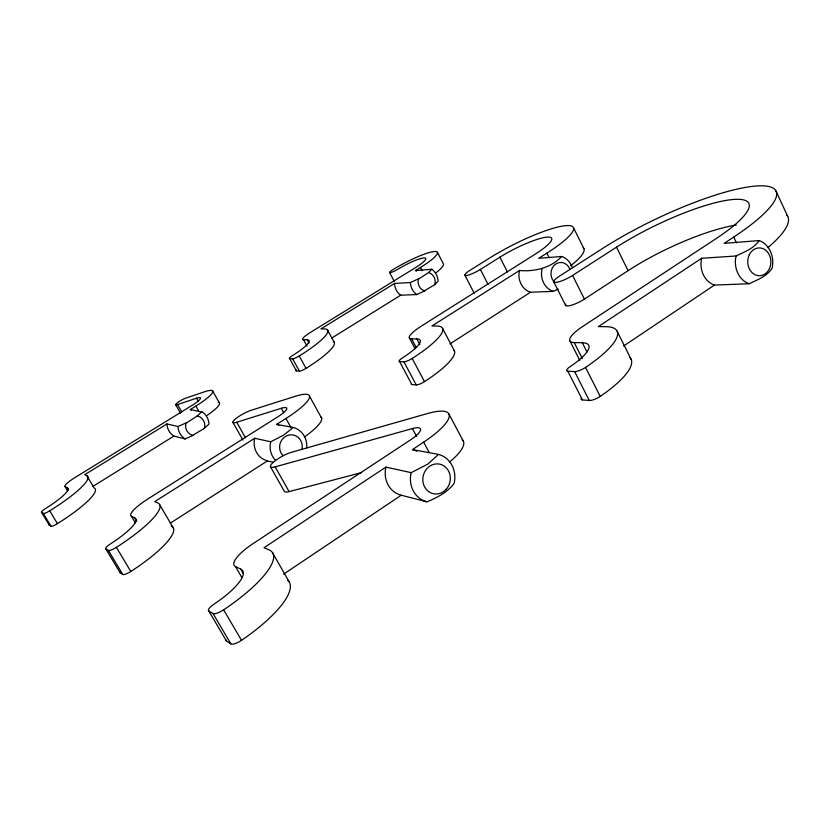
<?xml version="1.0" encoding="UTF-8"?>
<svg xmlns="http://www.w3.org/2000/svg" width="830" height="830" viewBox="0 0 830 830"><rect width="100%" height="100%" fill="white"/><g stroke="black" fill="none" stroke-linecap="round" stroke-linejoin="round"><path stroke-width="1.25" d="M431.818 269.262L428.539 272.603L418.362 279.212A9.4 8.57 87.2 0 0 424.441 290.791L434.806 284.638L438.064 281.245L438.001 280.052A15.189 13.871 87.2 0 0 432.731 269.947L431.818 269.262L415.498 270.528L416.39 271.192M201.898 411.67L197.25 415.944L185.868 423.321A9.95 9.597 -72.5 0 0 192.747 435.294L204.346 428.384L208.973 424.068L208.89 422.802A16.071 15.511 -72.3 0 0 202.925 412.354L190.329 409.501L195.87 406.077A28.054 4.928 -29.5 0 0 212.304 392.953A28.054 4.928 -29.5 0 0 204.605 391.77L185.681 398.161A6.868 1.183 -29.5 0 0 177.205 402.851A6.868 1.183 -29.5 0 0 177.547 404.563L181.812 411.991M434.806 284.638L434.93 284.254A9.4 8.57 87.2 0 0 428.892 272.686L428.539 272.603M204.346 428.384L204.481 427.969A9.95 9.597 -72.5 0 0 197.654 416.017L197.25 415.944M759.16 240.565C753.816 248.554 744.303 251.967 736.044 255.982L701.641 258.286L598.316 326.626L605.361 326.657A77.781 20.211 -26.8 0 1 585.544 367.41A8.715 2.345 -26.4 0 1 574.619 371.601L567.834 371.207A8.642 2.314 -26.5 0 1 570.168 366.611A45.277 11.765 -26.8 0 0 582.328 342.749L574.225 342.562A31.903 8.01 -26.3 0 1 582.567 326.564L716.145 238.584A92.908 20.553 -25.7 0 0 732.942 199.501A92.908 20.553 -25.7 0 0 616.514 247.164L572.586 275.436A13.622 2.926 -26.6 0 1 555.633 282.459A13.622 2.926 -26.6 0 1 559.389 276.193L602.788 248.346A121.989 27.017 -25.7 0 1 755.186 186.086A121.989 27.017 -25.7 0 1 733.73 237.069L724.165 243.387L759.16 240.565A22.431 18.706 89.1 0 1 772.097 268.214C767.013 276.38 757.417 279.783 749.168 283.736L714.454 285.084L623.683 345.986M385.919 467.103A23.499 21.456 -78.2 0 0 401.253 495.22L426.983 501.828C437.099 497.616 447.339 492.418 454.093 483.475A24.402 22.13 -78.4 0 0 438.52 454.415L427.813 464.095L411.172 472.654L385.919 467.103L264.023 547.738L268.723 549.719A85.615 23.769 -31.1 0 1 223.644 609.822A9.597 2.791 -31.1 0 1 213.02 613.515L208.787 610.963A9.514 2.739 -31.1 0 1 213.964 604.188A49.831 13.851 -31.1 0 0 240.783 569.141L235.502 566.589A34.621 9.504 -30.2 0 1 253.513 543.308L410.518 439.89A20.563 5.333 -28.4 0 0 420.603 429.878A20.563 5.333 -28.4 0 0 412.396 428.571L275.166 466.875A14.618 3.424 -29.4 0 1 273.174 462.455A14.618 3.424 -29.4 0 1 291.154 452.402L427.678 413.485A52.612 13.654 -28.4 0 1 449.217 416.546A52.612 13.654 -28.4 0 1 423.653 442.141L412.427 449.58A23.499 21.456 -78.2 0 1 414.212 450.13M572.212 267.198A18.115 15.957 88.2 0 0 561.682 256.48C550.996 267.934 534.759 271.825 519.487 270.507L431.922 325.993L436.507 326.014A62.25 13.124 -28.2 0 1 412.178 358.456A6.91 1.504 -28 0 1 403.92 361.828L399.604 361.579L411.867 384.529L416.255 384.923A6.879 1.608 -28 0 0 424.504 381.634A62.032 14.048 -28.2 0 0 453.605 349.793M306.612 448.19A19.381 18.26 -76.2 0 0 293.229 427.471L283.85 434.982L270.736 441.799L254.727 438.271L154.712 501.652L157.679 502.897A68.06 14.743 -30.9 0 1 116.387 547.354A7.563 1.702 -31 0 1 108.388 550.425L105.784 548.858A7.512 1.67 -30.9 0 1 110.452 543.889A39.622 8.591 -30.9 0 0 134.802 517.962L136.763 521.271M283.601 574.163L401.253 495.22M565.78 304.133A13.571 3.133 -26.5 0 0 570.781 305.419A13.571 3.133 -26.5 0 0 584.424 299.111L628.061 270.673A92.545 21.995 -25.5 0 1 736.303 224.992M170.326 523.149L267.478 460.868L273.319 462.372M450.036 343.848L530.526 292.243L553.309 291.361L558.227 289.027M278.839 425.126A18.81 17.793 -75.7 0 0 276.629 424.389L285.935 418.496A42.506 8.84 -29.2 0 0 309.196 398.317A42.506 8.84 -29.2 0 0 295.2 396.325L250.774 410.425A12.45 2.48 -29.3 0 0 235.43 418.953A12.45 2.48 -29.3 0 0 236.706 422.242L245.545 437.856M416.318 347.687L411.628 338.848A25.564 5.271 -27.8 0 1 421.599 325.951L535.205 254.156A38.585 7.377 -27.1 0 0 547.001 237.141A38.585 7.377 -27.1 0 0 499.899 257.196L480.373 269.449A11.703 2.2 -27.4 0 1 466.149 275.539A11.703 2.2 -27.4 0 1 470.216 270.175L489.524 258.089A62.665 11.983 -27.1 0 1 565.79 225.656A62.665 11.983 -27.1 0 1 546.866 253.16L538.701 258.327L561.682 256.48M93.085 486.287L173.916 436.082L185.121 438.935L193.162 435.366M331.772 338.038L400.724 295.21L416.743 294.546L424.815 290.874M185.982 422.927L177.962 426.506L166.913 423.954L84.691 474.698L86.745 475.58L94.081 487.905A56.378 10.614 -30.8 0 1 57.446 523.637A6.225 1.204 -30.8 0 1 51.024 526.21L49.219 525.068L41.521 512.359A6.204 1.141 -30.7 0 1 45.66 508.448A32.878 5.914 -30.7 0 0 67.427 487.884L68.662 489.949M418.476 278.849L410.414 282.511L394.52 283.476L320.94 328.888L324.177 328.919A52.083 9.286 -28.8 0 1 299.236 355.997A5.748 1.048 -28.7 0 1 292.627 358.799L289.629 358.602L296.403 370.896L299.433 371.145A5.737 1.1 -28.8 0 0 306.042 368.375A51.989 9.701 -28.8 0 0 333.39 341.462M415.498 270.528L420.468 267.457A35.068 5.883 -27.9 0 0 434.308 251.542A35.068 5.883 -27.9 0 0 392.777 269.709A6.464 1.069 -27.9 0 0 390.131 272.665A6.464 1.069 -27.9 0 0 397.798 269.294A21.912 3.673 -27.9 0 1 423.798 257.923A21.912 3.673 -27.9 0 1 415.104 267.893L310.036 332.664A13.768 2.417 -28.5 0 0 303.469 339.667L307.017 346.162M177.547 404.563L196.503 398.203A14.027 2.469 -29.5 0 1 200.289 398.836A14.027 2.469 -29.5 0 1 192.052 405.393L74.783 477.686A14.847 2.656 -30.4 0 0 65.145 486.764L67.603 490.862M236.706 422.242L281.287 408.298A16.61 3.455 -29.2 0 1 286.62 409.149A16.61 3.455 -29.2 0 1 277.479 417.044L148.051 498.84A27.681 5.955 -30.4 0 0 131.493 516.364L135.373 522.921M270.445 466.719L284.327 491.298A14.556 3.662 -29.5 0 0 289.11 491.609L361.745 472.561M411.628 338.848L416.899 338.972L419.845 344.543M303.469 339.667L307.173 339.781L308.957 343.039M581.301 398.317A8.601 2.469 -26.4 0 0 582.401 399.873L589.279 400.496A8.674 2.511 -26.3 0 0 600.204 396.418A77.439 21.59 -26.7 0 0 629.991 357.626M276.629 424.389L293.229 427.471M412.427 449.58L438.52 454.415M131.493 516.364L134.802 517.962M65.145 486.764L67.427 487.884M41.521 512.359L43.285 513.438L51.024 526.21M105.784 548.858L120.091 572.741L122.778 574.474A7.532 1.816 -31.2 0 0 130.798 571.486A67.801 15.78 -31.1 0 0 171.188 525.961M208.787 610.963L226.497 641.092L230.875 643.893A9.545 2.978 -31.4 0 0 241.509 640.335A85.2 25.388 -31.4 0 0 287.522 579.973M185.121 438.935L184.084 438.261A16.071 15.511 -72.3 0 1 178.045 427.772L177.962 426.506M173.916 436.082L172.91 435.418A15.677 15.168 -71.5 0 1 166.996 425.188L166.913 423.954M190.329 409.501L191.336 410.165M400.724 295.21L399.821 294.557A14.836 13.602 87 0 1 394.592 284.649L394.52 283.476M416.743 294.546L415.83 293.862A15.189 13.871 87.2 0 1 410.487 283.725L410.414 282.511M86.745 475.58A56.492 10.157 -30.7 0 1 49.707 510.834L57.446 523.637M108.388 550.425L122.778 574.474M116.387 547.354L130.798 571.486M213.02 613.515L230.875 643.893M223.644 609.822L241.509 640.335M159.827 504.941L173.439 528.171M240.783 569.141L243.366 573.592M235.502 566.589L241.904 577.628M175.628 404.667L180.484 413.133M195.87 406.077L199.003 411.566M272.541 552.759L289.172 581.851M196.503 398.203L198.339 401.43M232.898 422.346L242.951 440.097M212.542 390.816L219.286 402.706M275.166 466.875L289.11 491.609M285.935 418.496L290.957 427.492M281.287 408.298L283.715 412.666M292.627 358.799L299.433 371.145M309.538 396.242L321.698 418.279M299.236 355.997L306.042 368.375M327.591 330.091L334.127 342.136M412.396 428.571L416.619 436.414M423.663 442.141L429.069 452.215M403.92 361.828L416.255 384.923M412.178 358.456L424.504 381.634M409.283 337.789L415.114 348.766M448.812 413.817L463.275 441.072M389.561 272.499L394.312 281.505M420.468 267.457L422.138 270.642M442.608 328.431L454.415 350.924M437.431 252.31L443.396 263.805A35.005 6.152 -27.8 0 1 436.258 272.541M464.893 275.228L474.21 293.26M480.373 269.449L487.967 284.213M567.834 371.207L582.401 399.873M499.899 257.196L507.41 271.929M574.619 371.601L589.279 400.496M574.225 342.562L582.276 358.519M585.544 367.41L600.204 396.418M570.096 341.213L579.817 360.438M546.866 253.16L549.159 257.715M553.88 282.086L565.687 305.533M582.328 342.749L586.966 351.951M572.586 275.436L584.424 299.111M573.478 227.638L583.936 248.72M617.198 331.336L631.163 359.421M616.514 247.164L628.061 270.673M733.73 237.069L736.459 242.858M775.926 190.89L787.691 216.36M307.173 339.781A30.316 5.405 -28.8 0 1 292.43 355.603A5.717 1.038 -28.7 0 0 289.629 358.602M296.403 370.896A5.706 1.089 -28.8 0 1 296.435 369.931M49.707 510.834A6.235 1.152 -30.7 0 1 43.285 513.438M49.219 525.068A6.194 1.193 -30.8 0 1 49.188 524.539M218.259 402.26A27.992 5.156 -29.5 0 1 206.753 415.591M275.56 460.36A19.381 18.26 -76.2 0 1 270.736 441.799M267.478 460.868A18.81 17.793 -75.7 0 1 254.727 438.271M282.947 455.514A12.004 11.298 -76.2 0 1 281.619 440.242A12.004 11.298 -76.2 0 1 295.688 435.802A12.004 11.298 -76.2 0 1 301.892 449.528M120.091 572.741A7.48 1.795 -31.2 0 1 119.935 572.026M320.795 416.899A42.351 9.462 -29.3 0 1 304.392 437.016M426.983 501.828A24.402 22.13 -78.4 0 1 411.172 472.654M415.083 450.472A23.499 21.456 -78.2 0 1 416.785 451.271M226.497 641.092A9.462 2.926 -31.4 0 1 226.051 640.023M462.144 439.755A52.383 14.587 -28.4 0 1 449.352 462.217M786.539 214.783A121.522 28.905 -25.5 0 1 767.926 247.589M714.454 285.084A21.673 18.25 89 0 1 701.641 258.286M749.168 283.736A22.431 18.706 89.1 0 1 736.044 255.982M553.309 291.361A18.115 15.957 88.2 0 1 542.032 268.993M530.526 292.243A17.617 15.614 88.1 0 1 519.487 270.507M554.834 282.532A11.215 9.867 88.2 0 1 554.865 264.728A11.215 9.867 88.2 0 1 569.992 269.543M583.168 247.693A62.458 12.834 -27 0 1 570.646 265.756M416.899 338.972A36.24 7.646 -28.2 0 1 402.374 357.948A6.858 1.484 -28.1 0 0 399.604 361.579M411.867 384.529A6.837 1.587 -28 0 1 411.234 384.166M446.26 489.233A15.127 13.705 -78.5 0 0 440.19 464.261A15.127 13.705 -78.5 0 0 423.259 483.34A15.127 13.705 -78.5 0 0 446.26 489.233M749.314 254.737A13.903 11.568 89.1 0 0 759.243 275.716A13.903 11.568 89.1 0 0 769.358 254.997A13.903 11.568 89.1 0 0 749.314 254.737"/></g></svg>
